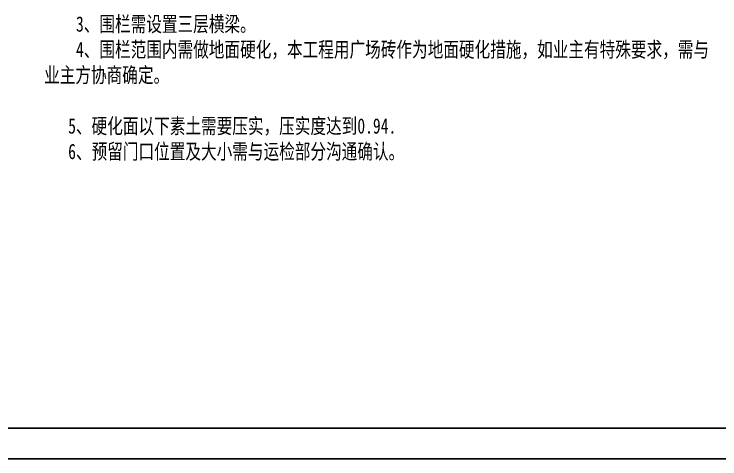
# Model space of a CAD drawing. Header units: inches. Extents: x -113 to 2477, y -497 to 443.
# Drawn here: x 594.1 to 709.6, y -497 to -424.3 of the extents above; entities that cross this region are included whole.
import ezdxf

# ---------------------------------------------------------------- set-up
doc = ezdxf.new("R2010")
doc.units = ezdxf.units.IN
doc.header["$MEASUREMENT"] = 0
doc.styles.add('宋体', font='', dxfattribs={"width": 0.75})
doc.styles.get('宋体').set_extended_font_data('SimSun')

msp = doc.modelspace()

# ---------------------------------------------------------------- linework, layer by layer
at = {"color": 0}
for p, q in [((404.639, -491.969), (794.639, -491.969)), ((379.639, -496.969), (799.639, -496.969))]:
    msp.add_line(p, q, dxfattribs=at)

# ---------------------------------------------------------------- texts
at = {"color": 0, "style": '宋体', "width": 0.75}
for s, p in [('    3、围栏需设置三层横梁。', (599.12, -427.127)), ('    4、围栏范围内需做地面硬化，本工程用广场砖作为地面硬化措施，如业主有特殊要求，需与', (599.12, -431.294)), ('业主方协商确定。', (599.01, -435.46)), ('   5、硬化面以下素土需要压实，压实度达到0.94.', (599.12, -443.794)), ('   6、预留门口位置及大小需与运检部分沟通确认。', (599.12, -447.96))]:
    msp.add_text(s, height=2.5, dxfattribs=at).set_placement(p)

doc.saveas('drawing.dxf')
